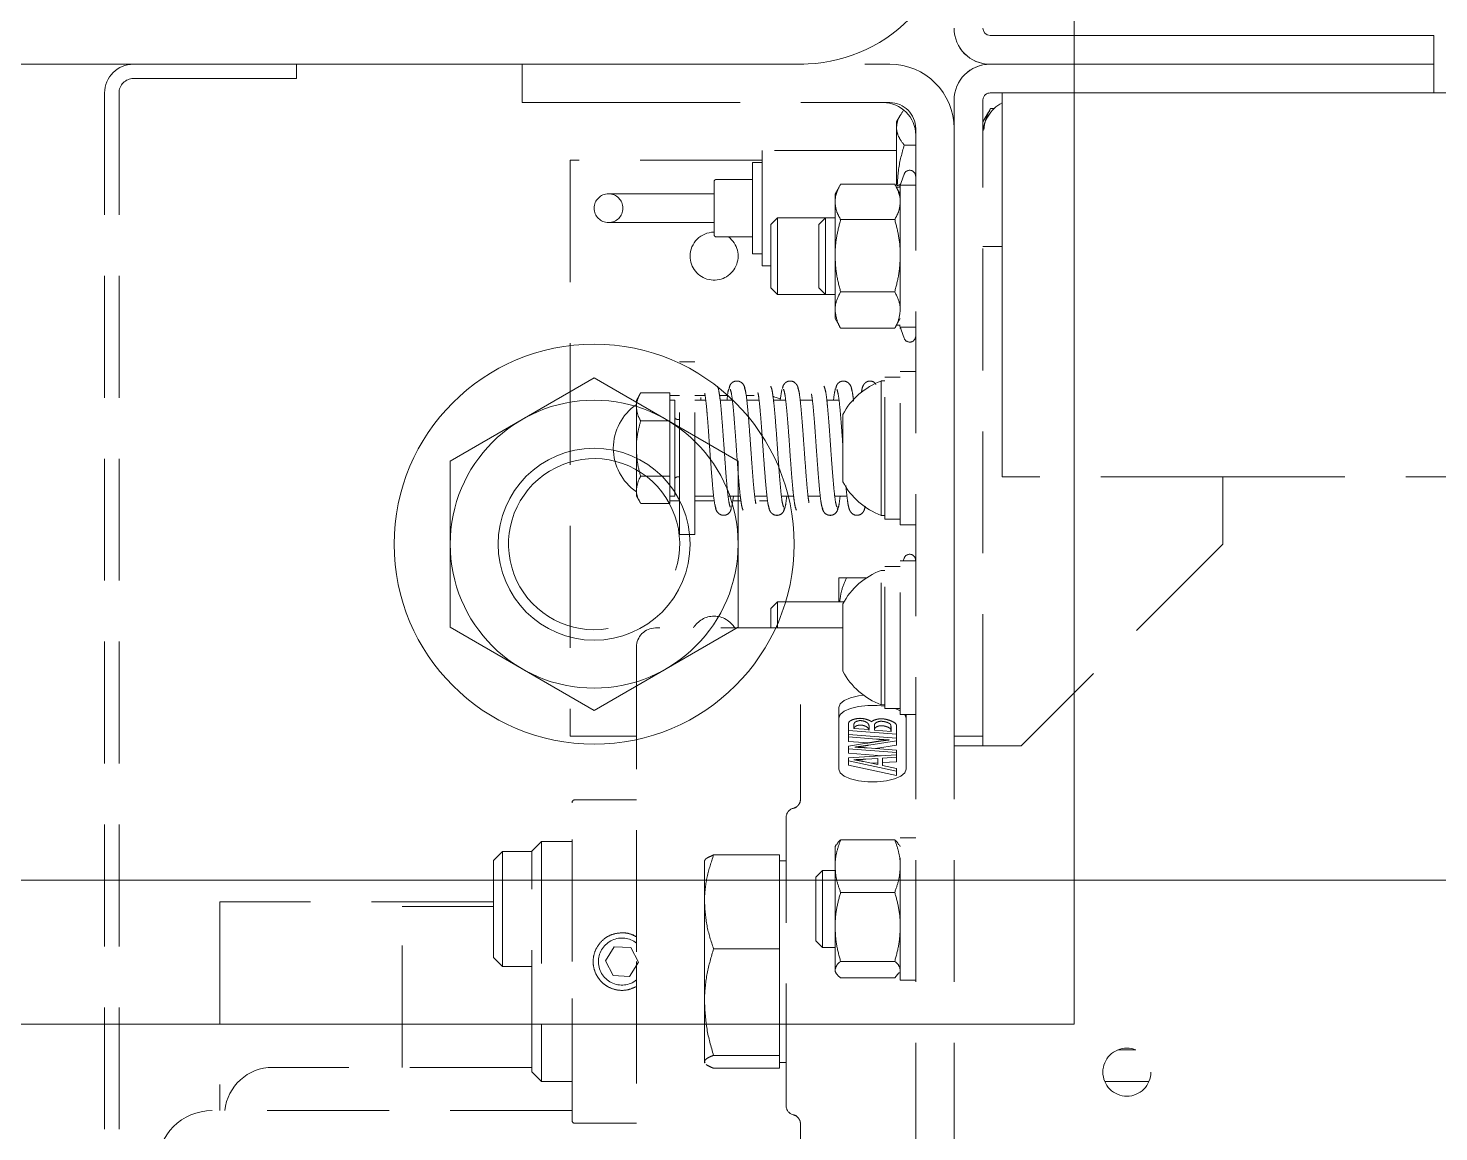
# Model space of a CAD drawing. Header units: millimetres. Extents: x 5227 to 261376, y 53707 to 123566.
# Drawn here: x 72748.8 to 72895.8, y 112147.3 to 112262.3 of the extents above; entities that cross this region are included whole.
import ezdxf

# ---------------------------------------------------------------- set-up
doc = ezdxf.new("R2010")
doc.units = ezdxf.units.MM
doc.linetypes.add('CENTERX2', pattern=[101.6, 63.5, -12.7, 12.7, -12.7])
doc.linetypes.add('HIDDEN', pattern=[9.525, 6.35, -3.175])
doc.layers.get('0').update_dxf_attribs({"lineweight": 0})
for name, color, linetype, lineweight in [('PV_DIMENTION_SECOND_ROMANS', 7, 'Continuous', 0), ('PV_EXTRA_LINE', 252, 'Continuous', 0), ('PV_STEEL_BOX&PIPE_SECTION', 6, 'Continuous', 0), ('PV_STEEL_PLATE', 4, 'Continuous', 0), ('PV_TEXT_ROMANS', 7, 'Continuous', 0)]:
    doc.layers.add(name, color=color, linetype=linetype, lineweight=lineweight)
doc.layers.add('PV_GRID_LINE', color=252, linetype='CENTERX2', lineweight=0, transparency=0.5)
doc.styles.add('PV_ROMANS', font='romans.shx')

# ---------------------------------------------------------------- blocks, each defined once
blk = doc.blocks.new('*U322')
at = {"layer": 'PV_EXTRA_LINE', "linetype": 'CENTERX2', "ltscale": 10}
blk.add_line((0, -299.91), (0, -47022.65), dxfattribs=at)
at = {"layer": 'PV_TEXT_ROMANS', "color": 7, "style": 'PV_ROMANS'}
blk.add_attdef('1', (-80, 132.36), '', height=200, dxfattribs=at)
blk = doc.blocks.new('SHS 200X8.0TK')
at = {"layer": 'PV_STEEL_BOX&PIPE_SECTION', "linetype": 'ByBlock'}
blk.add_lwpolyline([(-84, 100), (84, 100, -0.414214), (100, 84), (100, -84, -0.414214), (84, -100), (-84, -100, -0.414214), (-100, -84), (-100, 84, -0.414214)], format="xyb", close=True, dxfattribs=at)
blk = doc.blocks.new('G$C8B689587')
at = {"color": 0}
blk.add_lwpolyline([(-18, -10.39), (0, -20.78), (18, -10.39), (18, 10.39), (0, 20.78), (-18, 10.39)], close=True, dxfattribs=at)
for radius in [25, 12]:
    blk.add_circle((0, 0), radius, dxfattribs=at)
at = {"color": 8}
blk.add_circle((0, 0), 18, dxfattribs=at)
blk.add_arc((0, 0), 10.7, 260.6127, 197.7322, dxfattribs=at)
blk = doc.blocks.new('G$C42F62ED0')
at = {"layer": 'PV_STEEL_PLATE'}
blk.add_lwpolyline([(112.5, 200), (112.5, -200), (-112.5, -200), (-112.5, 200)], close=True, dxfattribs=at)
at = {"xscale": 0.8333333333333334, "yscale": 0.8333333333333334, "zscale": 0.8333333333333334}
blk.add_blockref('G$C8B689587', (-62.5, -150), dxfattribs=at)
at = {"layer": 'PV_STEEL_BOX&PIPE_SECTION', "linetype": 'ByBlock'}
blk.add_blockref('SHS 200X8.0TK', (0, 0), dxfattribs=at)
blk = doc.blocks.new('G$C513EE79C')
at = {"color": 7, "linetype": 'Continuous', "lineweight": 15}
for p, q in [((-4650, -97), (-4696.25, -97)), ((-4650, -100), (-4650, -97)), ((-4696.25, -100), (-4650, -100)), ((-4695, -103), (-4695, -137))]:
    blk.add_line(p, q, dxfattribs=at)
at = {"color": 252, "linetype": 'HIDDEN', "lineweight": 0, "ltscale": 2}
for p, q in [((-4785.5, -100), (-4706.7, -100)), ((-4768.5, -100), (-4768.5, -101.5)), ((-4745, -104), (-4745, -100)), ((-4650, -100), (-4650, -103)), ((-4778.5, -101.5), (-4785.5, -101.5)), ((-4768.5, -101.5), (-4778.5, -101.5)), ((-4788.5, -103), (-4788.5, -235.5)), ((-4787, -103), (-4787, -235.5)), ((-4735, -104), (-4745, -104)), ((-4735, -104), (-4706.7, -104)), ((-4700, -170), (-4700, -103.75)), ((-4697, -170), (-4697, -103.75)), ((-4650, -103), (-4696.25, -103)), ((-105, -103), (-4695, -103)), ((-4705.63, -105.36), (-4706, -106)), ((-4696.42, -105), (-4697, -106)), ((-4696.41, -105.01), (-4696.2, -104.63)), ((-4696.2, -104.63), (-4695.84, -104.63)), ((-4706, -106), (-4706, -106.59)), ((-4706, -106.59), (-4706, -112.64)), ((-4704, -106.7), (-4704, -530)), ((-4700, -106), (-4700.05, -105.92)), ((-4700, -106.7), (-4700, -530)), ((-4704, -108.43), (-4705.2, -108.43)), ((-4740, -110), (-4740, -170)), ((-4720, -110), (-4740, -110)), ((-4706, -109), (-4720, -109)), ((-4720, -115), (-4720, -109)), ((-4720, -110.25), (-4721, -110.25)), ((-4721, -115), (-4721, -110.25)), ((-4705.2, -111.46), (-4705.69, -112.81)), ((-4725, -115), (-4725, -112.25)), ((-4721, -112), (-4724.75, -112)), ((-4711.8, -112.46), (-4712.4, -113.5)), ((-4711.82, -112.49), (-4706.18, -112.49)), ((-4705.6, -113.5), (-4706.2, -112.46)), ((-4706, -112.81), (-4705.6, -112.81)), ((-4704, -112.6), (-4705.6, -112.6)), ((-4705.6, -112.6), (-4705.6, -127.4)), ((-4731, -113.5), (-4736, -113.5)), ((-4725, -113.5), (-4731, -113.5)), ((-4712.4, -113.5), (-4712.4, -114.34)), ((-4712.4, -114.34), (-4712.4, -119.95)), ((-4725, -117.75), (-4725, -115)), ((-4721, -119.75), (-4721, -115)), ((-4720, -121), (-4720, -115)), ((-4718.41, -116), (-4719.1, -116.69)), ((-4713.41, -116), (-4718.41, -116)), ((-4718.41, -116), (-4718.41, -122.34)), ((-4713.41, -116), (-4714.1, -116.69)), ((-4712.4, -116), (-4713.41, -116)), ((-4713.41, -116), (-4713.41, -124)), ((-4736, -116.5), (-4731, -116.5)), ((-4731, -116.5), (-4725, -116.5)), ((-4719.1, -116.69), (-4719.1, -121.94)), ((-4714.1, -116.69), (-4714.1, -123.31)), ((-4711.82, -116.19), (-4706.18, -116.19)), ((-4724.75, -118), (-4721, -118)), ((-4695, -119), (-4697, -119)), ((-4721, -119.75), (-4720, -119.75)), ((-4712.4, -119.95), (-4712.4, -125.6)), ((-4720, -121), (-4719.1, -121)), ((-4719.1, -121.94), (-4719.1, -123.31)), ((-4719.1, -123.31), (-4718.41, -124)), ((-4718.41, -122.34), (-4718.41, -124)), ((-4714.1, -123.31), (-4713.41, -124)), ((-4718.41, -124), (-4713.41, -124)), ((-4713.41, -124), (-4712.4, -124)), ((-4711.82, -123.7), (-4706.18, -123.7)), ((-4712.4, -125.6), (-4712.4, -126.5)), ((-4712.4, -126.5), (-4711.8, -127.54)), ((-4711.82, -127.51), (-4706.18, -127.51)), ((-4706.2, -127.54), (-4705.6, -126.5)), ((-4706, -127.19), (-4705.6, -127.19)), ((-4705.69, -127.19), (-4705.2, -128.54)), ((-4705.56, -127.54), (-4705.64, -127.47)), ((-4705.6, -127.4), (-4704, -127.4)), ((-4727, -131), (-4728.6, -131)), ((-4728.6, -149), (-4728.6, -131)), ((-4727, -149), (-4727, -131)), ((-4704, -132), (-4705.6, -132)), ((-4705.6, -148), (-4705.6, -132)), ((-4707.2, -133), (-4707.58, -133)), ((-4707.58, -141.7), (-4707.58, -133)), ((-4705.6, -132.6), (-4707.2, -132.6)), ((-4707.2, -147.4), (-4707.2, -132.6)), ((-4732.67, -134.26), (-4733.1, -135)), ((-4733.1, -135), (-4733.1, -135.69)), ((-4729.6, -134.23), (-4732.65, -134.23)), ((-4729.6, -134.23), (-4729.6, -135.69)), ((-4729.6, -134.5), (-4728.6, -134.5)), ((-4729.1, -135), (-4729.6, -135)), ((-4729.1, -135), (-4729.1, -144.35)), ((-4727, -134.5), (-4725.94, -134.5)), ((-4725.87, -135), (-4727, -135)), ((-4724.44, -134.5), (-4723.59, -134.5)), ((-4723.1, -135), (-4724.37, -135)), ((-4721.66, -134.5), (-4720.81, -134.5)), ((-4720.32, -135), (-4721.59, -135)), ((-4717.54, -135), (-4718.81, -135)), ((-4717.93, -133.88), (-4718.11, -135)), ((-4714.76, -135), (-4716.04, -135)), ((-4711.99, -135), (-4713.26, -135)), ((-4733.1, -135.69), (-4733.1, -140.04)), ((-4729.6, -135.69), (-4729.6, -137.16)), ((-4711.6, -140.85), (-4711.6, -136.5)), ((-4729.6, -137.16), (-4732.65, -137.16)), ((-4729.6, -137.16), (-4729.6, -140.04)), ((-4728.6, -137), (-4728.85, -137)), ((-4695, -137), (-4695, -143)), ((-4733.1, -140.04), (-4733.1, -144.35)), ((-4729.6, -140.04), (-4729.6, -142.93)), ((-4711.6, -143.5), (-4711.6, -140.85)), ((-4707.58, -147), (-4707.58, -141.7)), ((-4729.6, -142.93), (-4732.65, -142.93)), ((-4729.6, -142.93), (-4729.6, -144.35)), ((-4728.85, -143), (-4728.6, -143)), ((-4672, -143), (-4695, -143)), ((-4672, -147.74), (-4672, -143)), ((-4672, -143), (-4570, -143)), ((-4733.1, -144.35), (-4733.1, -145)), ((-4733.1, -145), (-4732.67, -145.74)), ((-4729.6, -144.35), (-4729.6, -145.77)), ((-4729.6, -145), (-4729.1, -145)), ((-4729.1, -144.35), (-4729.1, -145)), ((-4727, -145), (-4725.04, -145)), ((-4723.54, -145), (-4722.27, -145)), ((-4723.15, -146.11), (-4722.98, -145)), ((-4720.77, -145), (-4719.49, -145)), ((-4719.43, -145.47), (-4720, -145.5)), ((-4717.99, -145), (-4716.72, -145)), ((-4715.21, -145), (-4713.94, -145)), ((-4712.43, -145), (-4711.16, -145)), ((-4729.6, -145.77), (-4732.65, -145.77)), ((-4728.6, -145.5), (-4729.6, -145.5)), ((-4724.98, -145.5), (-4727, -145.5)), ((-4722.21, -145.5), (-4723.05, -145.5)), ((-4720, -145.5), (-4720.27, -145.5)), ((-4707.58, -147), (-4707.2, -147)), ((-4707.2, -147.4), (-4705.6, -147.4)), ((-4705.6, -148), (-4704, -148)), ((-4672, -147.74), (-4672, -150)), ((-4728.6, -149), (-4727, -149)), ((-4672, -150), (-4693, -171)), ((-4707.82, -152.81), (-4707.79, -152.81)), ((-4707.2, -152.73), (-4707.58, -152.73)), ((-4707.58, -166.73), (-4707.58, -152.73)), ((-4705.6, -152.33), (-4707.2, -152.33)), ((-4707.2, -167.13), (-4707.2, -152.33)), ((-4704, -151.73), (-4705.6, -151.73)), ((-4705.6, -167.73), (-4705.6, -151.73)), ((-4705.2, -151.46), (-4705.3, -151.73)), ((-4712, -156), (-4712, -153.5)), ((-4709.11, -153.5), (-4711.2, -153.5)), ((-4718.41, -156), (-4719.1, -156.69)), ((-4719.1, -156.69), (-4719.1, -158.73)), ((-4711.47, -156), (-4718.41, -156)), ((-4718.41, -156), (-4718.41, -158.73)), ((-4711.6, -163.23), (-4711.6, -156.23)), ((-4711.6, -158.73), (-4731.1, -158.73)), ((-4716, -166.71), (-4716, -176.54)), ((-4712, -173.44), (-4712, -167)), ((-4707.58, -166.73), (-4707.2, -166.73)), ((-4707.2, -167.13), (-4705.6, -167.13)), ((-4705.6, -167.37), (-4706.15, -167.13)), ((-4711, -169.4), (-4711, -168.8)), ((-4710.43, -168.77), (-4710.43, -169.2)), ((-4708.86, -169.32), (-4708.86, -168.92)), ((-4708.29, -168.86), (-4708.29, -169.37)), ((-4706.6, -168.81), (-4706.6, -169.28)), ((-4706, -168.86), (-4706, -169.8)), ((-4705.6, -167.73), (-4704, -167.73)), ((-4705, -167.73), (-4705, -173.44)), ((-4740, -170), (-4733.1, -170)), ((-4711, -169.83), (-4711, -169.4)), ((-4706, -169.8), (-4711, -169.4)), ((-4711, -170.08), (-4711, -169.83)), ((-4711, -169.83), (-4706, -170.22)), ((-4708.07, -170.31), (-4711, -170.08)), ((-4711, -170.08), (-4711, -170.54)), ((-4710.43, -169.2), (-4708.86, -169.32)), ((-4708.29, -169.37), (-4706.57, -169.5)), ((-4706.57, -169.5), (-4706.57, -169.05)), ((-4706, -169.8), (-4706, -170.22)), ((-4706, -170.22), (-4706, -170.48)), ((-4697, -170), (-4700, -170)), ((-4697, -169.89), (-4697, -170.21)), ((-4697, -170.21), (-4697, -171)), ((-4711, -170.54), (-4708.93, -170.7)), ((-4711, -171.05), (-4709.13, -170.73)), ((-4711, -171.31), (-4711, -171.05)), ((-4706, -171.71), (-4711, -171.31)), ((-4711, -171.78), (-4711, -171.31)), ((-4711, -171.78), (-4707.52, -172.05)), ((-4709.05, -171.22), (-4706, -171.46)), ((-4706, -170.48), (-4708.89, -170.94)), ((-4708.2, -171.29), (-4706, -170.94)), ((-4706, -170.48), (-4706, -170.94)), ((-4706, -171.46), (-4706, -171.71)), ((-4706, -171.71), (-4706, -171.96)), ((-4700, -171), (-4695.26, -171)), ((-4693, -171), (-4695.26, -171)), ((-4711, -172.27), (-4706, -171.96)), ((-4711, -172.57), (-4711, -172.27)), ((-4711, -173.03), (-4711, -172.57)), ((-4706, -173.64), (-4711, -172.57)), ((-4711, -173.03), (-4706, -174.11)), ((-4709.43, -172.64), (-4707.96, -172.95)), ((-4707.96, -172.32), (-4709.21, -172.4)), ((-4707.96, -172.79), (-4708.57, -172.82)), ((-4707.96, -172.95), (-4707.96, -172.32)), ((-4706, -172.2), (-4707.44, -172.29)), ((-4707.44, -172.29), (-4707.44, -173.06)), ((-4707.44, -172.76), (-4706, -172.67)), ((-4707.44, -173.06), (-4706, -173.36)), ((-4706, -171.96), (-4706, -172.2)), ((-4706, -172.2), (-4706, -172.67)), ((-4706, -173.36), (-4706, -173.64)), ((-4706, -173.64), (-4706, -174.11)), ((-4733.1, -176.63), (-4739.5, -176.63)), ((-4716.66, -177.51), (-4716.69, -177.5)), ((-4716, -176.54), (-4715.99, -176.59)), ((-4704, -180.6), (-4705.6, -180.6)), ((-4705.6, -195.4), (-4705.6, -180.6)), ((-4747.04, -182), (-4748, -182.96)), ((-4744, -182), (-4747.04, -182)), ((-4747.04, -182), (-4747.04, -194)), ((-4743, -180.98), (-4744, -181.98)), ((-4744, -204.98), (-4744, -181.98)), ((-4739.8, -180.98), (-4743, -180.98)), ((-4743, -180.98), (-4743, -205.98)), ((-4712.3, -181.32), (-4712.4, -181.5)), ((-4712.4, -181.5), (-4712.4, -183.54)), ((-4711.82, -180.81), (-4706.18, -180.81)), ((-4705.6, -181.5), (-4705.7, -181.32)), ((-4748, -182.96), (-4748, -193.04)), ((-4725.96, -182.92), (-4726, -182.98)), ((-4726, -187.26), (-4726, -182.98)), ((-4718.2, -182.37), (-4725.06, -182.37)), ((-4718.2, -182.37), (-4718.2, -187.26)), ((-4717.5, -182.98), (-4718.2, -182.98)), ((-4712.4, -183.54), (-4712.4, -189.86)), ((-4713.71, -184), (-4714.4, -184.69)), ((-4714.4, -184.69), (-4714.4, -191.31)), ((-4712.4, -184), (-4713.71, -184)), ((-4713.71, -184), (-4713.71, -192)), ((-4711.82, -186.27), (-4706.18, -186.27)), ((-4776.5, -187.25), (-4776.5, -209)), ((-4748, -187.25), (-4776.5, -187.25)), ((-4757.5, -187.75), (-4748, -187.75)), ((-4757.5, -204.5), (-4757.5, -187.75)), ((-4726, -187.26), (-4726, -197.69)), ((-4718.2, -187.26), (-4718.2, -192.14)), ((-4712.4, -189.86), (-4712.4, -194.32)), ((-4735.4, -191.94), (-4736.33, -193.41)), ((-4735.4, -191.94), (-4733.67, -192.02)), ((-4733.67, -192.02), (-4732.87, -193.55)), ((-4718.2, -192.14), (-4725.06, -192.14)), ((-4718.2, -192.14), (-4718.2, -197.69)), ((-4714.4, -191.31), (-4713.71, -192)), ((-4713.71, -192), (-4712.4, -192)), ((-4748, -193.04), (-4747.04, -194)), ((-4737.56, -193), (-4737.6, -193.35)), ((-4735.53, -194.94), (-4736.33, -193.41)), ((-4733.8, -195.02), (-4732.87, -193.55)), ((-4733.1, -193.48), (-4733.1, -193.48)), ((-4711.82, -193.46), (-4706.18, -193.46)), ((-4747.04, -194), (-4744, -194)), ((-4735.53, -194.94), (-4733.8, -195.02)), ((-4712.4, -194.32), (-4712.4, -194.5)), ((-4712.4, -194.5), (-4712.3, -194.68)), ((-4711.82, -195.19), (-4706.18, -195.19)), ((-4705.74, -194.67), (-4706.18, -195.19)), ((-4705.7, -194.68), (-4705.6, -194.5)), ((-4705.6, -195.4), (-4704, -195.4)), ((-4726, -203.92), (-4726, -197.69)), ((-4718.2, -197.69), (-4718.2, -203.25)), ((-4682.94, -202.68), (-4681.06, -202.68)), ((-4725.92, -204.04), (-4726, -203.92)), ((-4726, -203.92), (-4726, -203.98)), ((-4726, -203.98), (-4725.96, -204.04)), ((-4718.2, -203.25), (-4725.06, -203.25)), ((-4718.2, -203.25), (-4718.2, -203.92)), ((-4718.2, -203.92), (-4718.2, -204.59)), ((-4718.2, -203.98), (-4717.5, -203.98)), ((-4744, -204.5), (-4771, -204.5)), ((-4744, -204.98), (-4743, -205.98)), ((-4718.2, -204.59), (-4725.06, -204.59)), ((-4743, -205.98), (-4739.8, -205.98)), ((-4684.3, -205.98), (-4679.7, -205.98)), ((-4739.8, -209), (-4777.3, -209)), ((-4716.69, -209.46), (-4716.66, -209.45)), ((-4739.5, -210.33), (-4733.1, -210.33)), ((-4715.99, -210.37), (-4716, -210.42)), ((-4716, -210.42), (-4716, -220.25))]:
    blk.add_line(p, q, dxfattribs=at)
at = {"color": 252, "linetype": 'HIDDEN', "lineweight": 0, "ltscale": 2, "flags": 128}
for points in [[(-4718.82, -134.63), (-4718.78, -134.64), (-4718.08, -134.85)], [(-4712, -167), (-4711.86, -166.63), (-4711.44, -166.28), (-4710.79, -166), (-4709.95, -165.8), (-4709.45, -165.73)], [(-4707.2, -166.88), (-4708, -166.8), (-4709, -166.8), (-4709.95, -166.91), (-4710.79, -167.11), (-4711.44, -167.4), (-4711.86, -167.74), (-4712, -168.11)], [(-4705, -168.11), (-4705.14, -167.74), (-4705.15, -167.73)], [(-4705, -173.44), (-4705.14, -173.81), (-4705.56, -174.16), (-4706.21, -174.44), (-4707.05, -174.65), (-4708, -174.75), (-4709, -174.75), (-4709.95, -174.65), (-4710.79, -174.44), (-4711.44, -174.16), (-4711.86, -173.81), (-4712, -173.44)]]:
    blk.add_lwpolyline(points, dxfattribs=at)
at = {"color": 252, "linetype": 'HIDDEN', "lineweight": 0, "ltscale": 2}
for centre, radius in [((-4736, -115), 1.5), ((-4682, -205), 2.5)]:
    blk.add_circle(centre, radius, dxfattribs=at)
at = {"color": 7, "linetype": 'Continuous', "lineweight": 15}
for centre, radius in [((-4696.25, -96.25), 3.75), ((-4696.26, -96.26), 3.74), ((-4696.25, -96.25), 0.75)]:
    blk.add_arc(centre, radius, 180, 270, dxfattribs=at)
at = {"color": 252, "linetype": 'HIDDEN', "lineweight": 0, "ltscale": 2}
for centre, radius, start, end in [((-4785.5, -103), 3, 90, 180), ((-4706.7, -106.7), 6.7, 0, 90), ((-4696.26, -103.74), 3.74, 90, 180), ((-4696.25, -103.75), 3.75, 90, 180), ((-4785.5, -103), 1.5, 90, 180), ((-4707.4, -107.4), 3.4, 0, 90), ((-4706.7, -106.7), 2.7, 0, 90), ((-4696.25, -103.75), 0.75, 90, 180), ((-4693.26, -107.34), 3.74, 117.6943, 180), ((-4704.62, -111.67), 0.619, 0, 160), ((-4724.75, -112.25), 0.25, 90, 180), ((-4725, -120), 2.5, 90, 180), ((-4725, -120), 2.5, 180, 53.1301), ((-4724.75, -117.75), 0.25, 180, 270), ((-4704.62, -128.33), 0.619, 200, 0), ((-4705.02, -140), 7.45, 110.0947, 151.9941), ((-4730, -140), 5.5, 124.3077, 235.6923), ((-4728.85, -136.75), 0.25, 180, 270), ((-4728.85, -143.25), 0.25, 90, 180), ((-4705.02, -140), 7.45, 208.0059, 249.9053), ((-4704.62, -151.67), 0.619, 0, 160), ((-4705.02, -159.73), 7.45, 110.0947, 151.9941), ((-4725, -160), 2.5, 30.5307, 149.4693), ((-4731.1, -160.73), 2, 90, 180), ((-4705.02, -159.73), 7.45, 208.0059, 249.9053), ((-4739.5, -176.93), 0.3, 90, 180), ((-4716.5, -178.48), 1, 100.7555, 180), ((-4734.6, -193.48), 2.45, 51.6561, 177.5764), ((-4734.6, -193.48), 3, 59.3157, 91.6627), ((-4734.6, -193.48), 2.45, 177.5764, 308.5367), ((-4734.6, -193.48), 3, 195.4501, 300.6638), ((-4771, -209.5), 5, 90, 174.2608), ((-4716.5, -208.48), 1, 180, 259.2445), ((-4777.3, -214.7), 5.7, 90, 180), ((-4739.5, -210.03), 0.3, 180, 270)]:
    blk.add_arc(centre, radius, start, end, dxfattribs=at)
for points, knots in [([(-4705.2, -104.74), (-4705.42, -105.04), (-4705.87, -105.65), (-4705.96, -106.27), (-4706, -106.59)], [0, 0, 0, 0, 0.495458, 1, 1, 1, 1]), ([(-4696.9, -106.8), (-4696.86, -106.53), (-4696.77, -105.79), (-4696.42, -105.08), (-4696.2, -104.63)], [0, 0, 0, 0, 0.370955, 1, 1, 1, 1]), ([(-4706, -106.59), (-4706, -106.63), (-4705.99, -106.96), (-4705.82, -107.58), (-4705.4, -108.14), (-4705.2, -108.43)], [0, 0, 0, 0, 0.07009, 0.530784, 1, 1, 1, 1]), ([(-4705.2, -108.43), (-4705.43, -109.26), (-4705.81, -110.64), (-4705.89, -112.07), (-4705.92, -112.63)], [0, 0, 0, 0, 0.602622, 1, 1, 1, 1]), ([(-4712.4, -114.34), (-4712.4, -114.3), (-4712.39, -113.97), (-4712.27, -113.34), (-4711.97, -112.78), (-4711.82, -112.49)], [0, 0, 0, 0, 0.070077, 0.530778, 1, 1, 1, 1]), ([(-4705.6, -114.34), (-4705.6, -114.3), (-4705.61, -113.97), (-4705.73, -113.34), (-4706.03, -112.78), (-4706.18, -112.49)], [0, 0, 0, 0, 0.070077, 0.530778, 1, 1, 1, 1]), ([(-4705.94, -112.64), (-4705.88, -112.63), (-4705.78, -112.62), (-4705.65, -112.55), (-4705.59, -112.48), (-4705.56, -112.46)], [0, 0, 0, 0, 0.369759, 0.738, 1, 1, 1, 1]), ([(-4711.82, -116.19), (-4711.98, -115.89), (-4712.31, -115.29), (-4712.37, -114.66), (-4712.4, -114.34)], [0, 0, 0, 0, 0.495458, 1, 1, 1, 1]), ([(-4706.18, -116.19), (-4706.02, -115.89), (-4705.69, -115.29), (-4705.63, -114.66), (-4705.6, -114.34)], [0, 0, 0, 0, 0.495458, 1, 1, 1, 1]), ([(-4712.4, -119.95), (-4712.4, -119.86), (-4712.39, -119.19), (-4712.27, -117.91), (-4711.97, -116.77), (-4711.82, -116.19)], [0, 0, 0, 0, 0.070077, 0.530778, 1, 1, 1, 1]), ([(-4705.6, -119.95), (-4705.6, -119.86), (-4705.61, -119.19), (-4705.73, -117.91), (-4706.03, -116.77), (-4706.18, -116.19)], [0, 0, 0, 0, 0.070077, 0.530778, 1, 1, 1, 1]), ([(-4711.82, -123.7), (-4711.98, -123.09), (-4712.31, -121.86), (-4712.37, -120.59), (-4712.4, -119.95)], [0, 0, 0, 0, 0.495458, 1, 1, 1, 1]), ([(-4706.18, -123.7), (-4706.02, -123.09), (-4705.69, -121.86), (-4705.63, -120.59), (-4705.6, -119.95)], [0, 0, 0, 0, 0.495458, 1, 1, 1, 1]), ([(-4712.4, -125.6), (-4712.39, -125.43), (-4712.36, -124.79), (-4712.05, -124.16), (-4711.82, -123.7)], [0, 0, 0, 0, 0.268634, 1, 1, 1, 1]), ([(-4705.6, -125.6), (-4705.61, -125.43), (-4705.64, -124.79), (-4705.95, -124.16), (-4706.18, -123.7)], [0, 0, 0, 0, 0.268634, 1, 1, 1, 1]), ([(-4711.82, -127.51), (-4711.91, -127.35), (-4712.25, -126.73), (-4712.33, -126.08), (-4712.4, -125.6)], [0, 0, 0, 0, 0.257551, 1, 1, 1, 1]), ([(-4706.18, -127.51), (-4706.09, -127.35), (-4705.75, -126.73), (-4705.67, -126.08), (-4705.6, -125.6)], [0, 0, 0, 0, 0.257551, 1, 1, 1, 1]), ([(-4723.31, -146.13), (-4723.36, -146.01), (-4723.45, -145.77), (-4723.59, -144.71), (-4723.71, -143.4), (-4723.82, -141.96), (-4723.92, -140.57), (-4724.03, -138.99), (-4724.15, -137.42), (-4724.26, -135.98), (-4724.37, -134.87), (-4724.5, -134.07), (-4724.61, -133.46), (-4725.11, -133.01), (-4725.59, -132.98), (-4725.9, -133.16), (-4726.14, -133.44), (-4726.25, -133.8), (-4726.34, -134.19), (-4726.39, -134.62), (-4726.4, -134.72)], [0, 0, 0, 0, 0.086061, 0.166219, 0.239418, 0.306101, 0.366545, 0.419423, 0.505832, 0.570644, 0.634572, 0.700138, 0.764235, 0.798734, 0.830975, 0.85466, 0.871917, 0.917157, 0.980864, 1, 1, 1, 1]), ([(-4721.77, -133.94), (-4721.78, -133.82), (-4721.82, -133.58), (-4722.03, -133.23), (-4722.39, -133), (-4722.8, -132.99), (-4723.12, -133.15), (-4723.37, -133.43), (-4723.41, -133.67), (-4723.44, -133.81)], [0, 0, 0, 0, 0.141327, 0.2916, 0.447799, 0.598936, 0.73263, 0.843112, 1, 1, 1, 1]), ([(-4720.66, -145.78), (-4720.66, -145.78), (-4720.65, -145.79), (-4720.68, -145.65), (-4720.76, -145.12), (-4720.88, -144.06), (-4720.98, -142.79), (-4721.07, -141.54), (-4721.18, -140.06), (-4721.29, -138.43), (-4721.42, -136.78), (-4721.55, -135.27), (-4721.7, -134.08), (-4721.8, -133.81), (-4721.85, -133.68)], [0, 0, 0, 0, 0.007534, 0.040097, 0.124237, 0.237987, 0.305545, 0.381787, 0.465664, 0.556419, 0.656202, 0.762451, 0.877955, 1, 1, 1, 1]), ([(-4717.75, -146.14), (-4717.79, -146.04), (-4717.88, -145.86), (-4718, -144.95), (-4718.12, -143.78), (-4718.22, -142.46), (-4718.32, -141.15), (-4718.43, -139.6), (-4718.54, -138.01), (-4718.66, -136.52), (-4718.76, -135.39), (-4718.88, -134.47), (-4718.96, -133.91), (-4719.14, -133.42), (-4719.46, -133.06), (-4719.93, -132.97), (-4720.26, -133.1), (-4720.47, -133.29), (-4720.63, -133.55), (-4720.74, -133.96), (-4720.82, -134.44), (-4720.87, -134.92), (-4720.88, -135)], [0, 0, 0, 0, 0.078746, 0.152092, 0.220102, 0.281837, 0.338737, 0.389475, 0.473277, 0.536003, 0.593597, 0.652763, 0.712482, 0.742564, 0.775287, 0.807795, 0.832503, 0.849313, 0.867031, 0.91662, 0.986146, 1, 1, 1, 1]), ([(-4716.2, -133.97), (-4716.22, -133.85), (-4716.26, -133.6), (-4716.47, -133.24), (-4716.82, -133.01), (-4717.24, -132.99), (-4717.56, -133.15), (-4717.8, -133.43), (-4717.85, -133.66), (-4717.88, -133.8)], [0, 0, 0, 0, 0.14565, 0.298757, 0.456361, 0.607677, 0.740537, 0.849285, 1, 1, 1, 1]), ([(-4715.14, -145.69), (-4715.13, -145.69), (-4715.1, -145.7), (-4715.17, -145.43), (-4715.23, -144.86), (-4715.34, -143.81), (-4715.45, -142.35), (-4715.57, -140.77), (-4715.68, -139.2), (-4715.78, -137.83), (-4715.89, -136.43), (-4716.01, -135.14), (-4716.14, -134.09), (-4716.23, -133.83), (-4716.28, -133.7)], [0, 0, 0, 0, 0.015952, 0.058195, 0.144454, 0.229638, 0.317332, 0.43648, 0.50814, 0.589264, 0.679292, 0.776946, 0.884753, 1, 1, 1, 1]), ([(-4712.18, -146.14), (-4712.23, -146.06), (-4712.31, -145.9), (-4712.44, -145), (-4712.56, -143.82), (-4712.67, -142.49), (-4712.77, -141.16), (-4712.88, -139.61), (-4712.99, -138.01), (-4713.11, -136.52), (-4713.21, -135.36), (-4713.32, -134.43), (-4713.42, -133.84), (-4713.66, -133.3), (-4714.08, -132.99), (-4714.52, -133), (-4714.88, -133.22), (-4715.08, -133.56), (-4715.2, -134.04), (-4715.28, -134.52), (-4715.32, -134.98), (-4715.33, -135)], [0, 0, 0, 0, 0.07983, 0.153861, 0.222508, 0.284632, 0.341737, 0.392484, 0.475668, 0.537987, 0.596436, 0.656505, 0.717664, 0.75007, 0.786212, 0.817496, 0.838934, 0.872745, 0.924452, 0.996096, 1, 1, 1, 1]), ([(-4710.64, -134), (-4710.66, -133.87), (-4710.7, -133.62), (-4710.91, -133.26), (-4711.26, -133.01), (-4711.68, -132.99), (-4712.01, -133.15), (-4712.25, -133.42), (-4712.29, -133.66), (-4712.32, -133.8)], [0, 0, 0, 0, 0.149002, 0.304097, 0.462497, 0.613671, 0.745749, 0.853236, 1, 1, 1, 1]), ([(-4710.47, -135.11), (-4710.5, -134.81), (-4710.59, -134.1), (-4710.67, -133.86), (-4710.71, -133.72)], [0, 0, 0, 0, 0.421619, 1, 1, 1, 1]), ([(-4708.14, -133.37), (-4708.18, -133.3), (-4708.32, -133.1), (-4708.71, -132.97), (-4709.06, -133.04), (-4709.31, -133.24), (-4709.51, -133.52), (-4709.58, -133.75), (-4709.63, -134.07), (-4709.65, -134.16)], [0, 0, 0, 0, 0.098274, 0.27668, 0.418975, 0.517794, 0.613099, 0.883084, 1, 1, 1, 1]), ([(-4733.1, -135.69), (-4733.1, -135.66), (-4733.1, -135.39), (-4733, -134.9), (-4732.77, -134.45), (-4732.65, -134.23)], [0, 0, 0, 0, 0.070063, 0.53077, 1, 1, 1, 1]), ([(-4726.4, -135), (-4726.4, -134.95), (-4726.4, -134.89), (-4726.4, -134.79), (-4726.4, -134.75), (-4726.4, -134.73), (-4726.4, -134.73)], [0, 0, 0, 0, 0.624321, 0.802083, 0.946996, 1, 1, 1, 1]), ([(-4725.96, -134.26), (-4725.97, -134.26), (-4725.99, -134.26), (-4725.87, -134.85), (-4725.78, -135.83), (-4725.67, -137.06), (-4725.58, -138.29), (-4725.48, -139.76), (-4725.36, -141.4), (-4725.23, -143.08), (-4725.1, -144.62), (-4724.95, -145.87), (-4724.85, -146.16), (-4724.8, -146.31)], [0, 0, 0, 0, 0.03221, 0.115461, 0.227455, 0.295224, 0.371969, 0.455969, 0.548308, 0.649311, 0.757551, 0.875103, 1, 1, 1, 1]), ([(-4723.48, -133.89), (-4723.49, -133.9), (-4723.55, -133.99), (-4723.61, -134.53), (-4723.66, -135)], [0, 0, 0, 0, 0.125965, 1, 1, 1, 1]), ([(-4723.33, -133.86), (-4723.29, -133.96), (-4723.21, -134.16), (-4723.08, -135.08), (-4722.96, -136.26), (-4722.86, -137.58), (-4722.76, -138.9), (-4722.65, -140.45), (-4722.54, -142.04), (-4722.42, -143.52), (-4722.32, -144.65), (-4722.2, -145.56), (-4722.12, -146.11), (-4721.94, -146.59), (-4721.62, -146.94), (-4721.15, -147.03), (-4720.82, -146.9), (-4720.61, -146.7), (-4720.46, -146.45), (-4720.35, -146.04), (-4720.26, -145.56), (-4720.21, -145.08), (-4720.2, -145)], [0, 0, 0, 0, 0.078542, 0.152513, 0.220094, 0.282538, 0.339457, 0.389864, 0.474419, 0.5367, 0.594858, 0.654194, 0.713336, 0.743425, 0.775879, 0.8079, 0.832177, 0.848691, 0.866228, 0.915803, 0.986909, 1, 1, 1, 1]), ([(-4720.42, -134.22), (-4720.43, -134.22), (-4720.44, -134.21), (-4720.4, -134.35), (-4720.32, -134.9), (-4720.21, -135.97), (-4720.1, -137.25), (-4720.01, -138.51), (-4719.91, -139.99), (-4719.79, -141.62), (-4719.66, -143.27), (-4719.53, -144.77), (-4719.38, -145.95), (-4719.29, -146.2), (-4719.23, -146.33)], [0, 0, 0, 0, 0.007879, 0.040471, 0.125653, 0.238728, 0.306775, 0.383142, 0.466111, 0.557484, 0.656626, 0.762977, 0.877863, 1, 1, 1, 1]), ([(-4717.77, -133.87), (-4717.72, -133.99), (-4717.64, -134.22), (-4717.51, -135.22), (-4717.39, -136.46), (-4717.28, -137.83), (-4717.18, -139.19), (-4717.08, -140.75), (-4716.96, -142.32), (-4716.84, -143.78), (-4716.74, -144.88), (-4716.62, -145.75), (-4716.53, -146.27), (-4716.28, -146.75), (-4715.87, -147.02), (-4715.44, -146.99), (-4715.07, -146.76), (-4714.88, -146.4), (-4714.77, -145.94), (-4714.69, -145.34), (-4714.65, -145)], [0, 0, 0, 0, 0.080571, 0.156348, 0.225308, 0.289126, 0.346834, 0.397913, 0.483022, 0.545513, 0.605498, 0.666448, 0.726491, 0.756746, 0.788991, 0.81743, 0.838232, 0.874173, 0.929154, 1, 1, 1, 1]), ([(-4714.82, -134.36), (-4714.83, -134.36), (-4714.86, -134.37), (-4714.79, -134.72), (-4714.71, -135.38), (-4714.61, -136.49), (-4714.49, -137.99), (-4714.38, -139.59), (-4714.27, -141.16), (-4714.17, -142.51), (-4714.06, -143.87), (-4713.94, -145.09), (-4713.81, -146.06), (-4713.71, -146.24), (-4713.67, -146.34)], [0, 0, 0, 0, 0.027192, 0.070216, 0.155729, 0.238759, 0.326337, 0.443037, 0.514314, 0.594726, 0.682501, 0.7799, 0.885473, 1, 1, 1, 1]), ([(-4712.37, -133.82), (-4712.42, -134.07), (-4712.49, -134.32), (-4712.55, -134.97), (-4712.55, -135)], [0, 0, 0, 0, 0.954751, 1, 1, 1, 1]), ([(-4712.2, -133.88), (-4712.16, -134.02), (-4712.07, -134.28), (-4711.94, -135.31), (-4711.82, -136.59), (-4711.71, -137.98), (-4711.64, -138.99), (-4711.6, -139.51), (-4711.6, -139.58)], [0, 0, 0, 0, 0.227346, 0.441104, 0.63554, 0.815752, 0.978256, 1, 1, 1, 1]), ([(-4732.65, -137.16), (-4732.78, -136.92), (-4733.03, -136.44), (-4733.08, -135.94), (-4733.1, -135.69)], [0, 0, 0, 0, 0.495458, 1, 1, 1, 1]), ([(-4733.1, -140.04), (-4733.1, -139.98), (-4733.1, -139.46), (-4733, -138.48), (-4732.77, -137.6), (-4732.65, -137.16)], [0, 0, 0, 0, 0.070063, 0.53077, 1, 1, 1, 1]), ([(-4732.65, -142.93), (-4732.78, -142.46), (-4733.03, -141.52), (-4733.08, -140.54), (-4733.1, -140.04)], [0, 0, 0, 0, 0.495458, 1, 1, 1, 1]), ([(-4733.1, -144.35), (-4733.04, -143.97), (-4732.97, -143.49), (-4732.71, -143.03), (-4732.65, -142.93)], [0, 0, 0, 0, 0.788999, 1, 1, 1, 1]), ([(-4711.27, -143.9), (-4711.24, -144.26), (-4711.17, -144.99), (-4711.05, -145.82), (-4710.96, -146.32), (-4710.71, -146.77), (-4710.3, -147.02), (-4709.88, -146.99), (-4709.52, -146.76), (-4709.34, -146.45), (-4709.29, -146.19), (-4709.26, -146.05)], [0, 0, 0, 0, 0.162218, 0.329166, 0.492238, 0.57164, 0.654461, 0.728243, 0.78376, 0.883274, 1, 1, 1, 1]), ([(-4732.65, -145.77), (-4732.84, -145.41), (-4733.07, -144.94), (-4733.1, -144.46), (-4733.1, -144.35)], [0, 0, 0, 0, 0.768151, 1, 1, 1, 1]), ([(-4717.73, -146.34), (-4717.68, -146.31), (-4717.58, -146.25), (-4717.48, -145.42), (-4717.43, -145)], [0, 0, 0, 0, 0.498863, 1, 1, 1, 1]), ([(-4712.18, -146.35), (-4712.12, -146.31), (-4712.02, -146.22), (-4711.92, -145.39), (-4711.87, -145)], [0, 0, 0, 0, 0.538625, 1, 1, 1, 1]), ([(-4724.88, -146.04), (-4724.86, -146.16), (-4724.83, -146.4), (-4724.61, -146.76), (-4724.26, -146.99), (-4723.84, -147.01), (-4723.52, -146.85), (-4723.28, -146.57), (-4723.23, -146.33), (-4723.2, -146.19)], [0, 0, 0, 0, 0.145202, 0.297841, 0.455031, 0.60606, 0.73884, 0.847795, 1, 1, 1, 1]), ([(-4719.32, -146.07), (-4719.3, -146.19), (-4719.26, -146.42), (-4719.05, -146.77), (-4718.7, -147), (-4718.28, -147.01), (-4717.96, -146.85), (-4717.72, -146.56), (-4717.67, -146.32), (-4717.64, -146.18)], [0, 0, 0, 0, 0.140587, 0.290214, 0.445915, 0.596757, 0.730426, 0.841227, 1, 1, 1, 1]), ([(-4713.75, -146.1), (-4713.74, -146.21), (-4713.7, -146.44), (-4713.49, -146.78), (-4713.13, -147), (-4712.72, -147.01), (-4712.4, -146.84), (-4712.15, -146.55), (-4712.11, -146.31), (-4712.08, -146.17)], [0, 0, 0, 0, 0.135401, 0.281565, 0.435424, 0.585862, 0.720408, 0.833298, 1, 1, 1, 1]), ([(-4712, -153.5), (-4712, -153.5), (-4711.98, -153.5), (-4711.79, -153.5), (-4711.46, -153.5), (-4711.23, -153.5), (-4711.2, -153.5)], [0, 0, 0, 0, 0.127652, 0.522597, 0.927522, 1, 1, 1, 1]), ([(-4711.2, -153.5), (-4711.4, -153.95), (-4711.75, -154.76), (-4711.87, -155.62), (-4711.92, -156)], [0, 0, 0, 0, 0.561643, 1, 1, 1, 1]), ([(-4733.1, -160.73), (-4733.1, -160.78), (-4733.1, -160.87), (-4733.1, -161.66), (-4733.1, -162.85), (-4733.1, -164.35), (-4733.1, -166.03), (-4733.1, -168.01), (-4733.1, -170.28), (-4733.1, -172.79), (-4733.1, -175.51), (-4733.1, -178.39), (-4733.1, -181.68), (-4733.1, -185.39), (-4733.1, -189.44), (-4733.1, -192.15), (-4733.1, -193.48)], [0, 0, 0, 0, 0.077635, 0.157672, 0.239953, 0.304285, 0.368608, 0.434309, 0.5, 0.565701, 0.631392, 0.695725, 0.760048, 0.842337, 0.922367, 1, 1, 1, 1]), ([(-4711, -168.8), (-4711, -168.77), (-4711, -168.71), (-4710.99, -168.63), (-4710.97, -168.58), (-4710.97, -168.55)], [0, 0, 0, 0, 0.385083, 0.692098, 1, 1, 1, 1]), ([(-4710.97, -168.55), (-4710.93, -168.51), (-4710.86, -168.41), (-4710.56, -168.27), (-4710.21, -168.18), (-4709.94, -168.15), (-4709.83, -168.15), (-4709.81, -168.14)], [0, 0, 0, 0, 0.200372, 0.501468, 0.808492, 0.96837, 1, 1, 1, 1]), ([(-4709.77, -168.38), (-4709.8, -168.38), (-4709.84, -168.38), (-4709.91, -168.39), (-4709.99, -168.41), (-4710.07, -168.43), (-4710.14, -168.45), (-4710.21, -168.48), (-4710.26, -168.51), (-4710.31, -168.54), (-4710.34, -168.56), (-4710.36, -168.59), (-4710.38, -168.62), (-4710.4, -168.65), (-4710.42, -168.69), (-4710.43, -168.73), (-4710.43, -168.76), (-4710.43, -168.77)], [0, 0, 0, 0, 0.053497, 0.106836, 0.160112, 0.243957, 0.327723, 0.369511, 0.453216, 0.536895, 0.578674, 0.620452, 0.704076, 0.74585, 0.829444, 0.914545, 1, 1, 1, 1]), ([(-4710.43, -169.2), (-4710.43, -169.19), (-4710.43, -169.17), (-4710.42, -169.14), (-4710.4, -169.1), (-4710.38, -169.07), (-4710.36, -169.05), (-4710.33, -169.02), (-4710.29, -168.99), (-4710.24, -168.96), (-4710.19, -168.93), (-4710.14, -168.91), (-4710.08, -168.89), (-4710.03, -168.88), (-4709.96, -168.86), (-4709.88, -168.85), (-4709.82, -168.85), (-4709.77, -168.84)], [0, 0, 0, 0, 0.039848, 0.154228, 0.211383, 0.268542, 0.325705, 0.382871, 0.440042, 0.554645, 0.611831, 0.669022, 0.726221, 0.783431, 0.840656, 0.897909, 1, 1, 1, 1]), ([(-4709.81, -168.14), (-4709.73, -168.15), (-4709.49, -168.16), (-4709.13, -168.24), (-4708.79, -168.36), (-4708.66, -168.46), (-4708.61, -168.5)], [0, 0, 0, 0, 0.160219, 0.454509, 0.778367, 1, 1, 1, 1]), ([(-4708.86, -168.92), (-4708.88, -168.84), (-4708.92, -168.69), (-4709.15, -168.53), (-4709.39, -168.43), (-4709.59, -168.39), (-4709.72, -168.38), (-4709.77, -168.38)], [0, 0, 0, 0, 0.347878, 0.625456, 0.78878, 0.908922, 1, 1, 1, 1]), ([(-4708.86, -169.38), (-4708.88, -169.3), (-4708.92, -169.16), (-4709.15, -168.99), (-4709.39, -168.9), (-4709.59, -168.85), (-4709.72, -168.85), (-4709.77, -168.84)], [0, 0, 0, 0, 0.347878, 0.625456, 0.78878, 0.908922, 1, 1, 1, 1]), ([(-4708.61, -168.5), (-4708.56, -168.46), (-4708.45, -168.37), (-4708.16, -168.27), (-4707.85, -168.2), (-4707.66, -168.19), (-4707.58, -168.19)], [0, 0, 0, 0, 0.2245, 0.582962, 0.81696, 1, 1, 1, 1]), ([(-4707.58, -168.45), (-4707.63, -168.45), (-4707.75, -168.45), (-4707.93, -168.5), (-4708.13, -168.58), (-4708.27, -168.71), (-4708.29, -168.81), (-4708.29, -168.86)], [0, 0, 0, 0, 0.110158, 0.247528, 0.44464, 0.727078, 1, 1, 1, 1]), ([(-4707.58, -168.91), (-4707.63, -168.91), (-4707.75, -168.92), (-4707.93, -168.96), (-4708.13, -169.05), (-4708.27, -169.18), (-4708.29, -169.28), (-4708.29, -169.33)], [0, 0, 0, 0, 0.110158, 0.247528, 0.44464, 0.727078, 1, 1, 1, 1]), ([(-4707.58, -168.19), (-4707.5, -168.19), (-4707.27, -168.2), (-4706.83, -168.31), (-4706.38, -168.48), (-4706.06, -168.69), (-4706.02, -168.81), (-4706, -168.86)], [0, 0, 0, 0, 0.093436, 0.276751, 0.597142, 0.852965, 1, 1, 1, 1]), ([(-4706.6, -168.81), (-4706.61, -168.8), (-4706.62, -168.77), (-4706.67, -168.72), (-4706.73, -168.68), (-4706.79, -168.65), (-4706.86, -168.61), (-4706.94, -168.58), (-4707.03, -168.54), (-4707.12, -168.52), (-4707.22, -168.49), (-4707.3, -168.48), (-4707.42, -168.46), (-4707.51, -168.45), (-4707.58, -168.45)], [0, 0, 0, 0, 0.069719, 0.192371, 0.253501, 0.314627, 0.437053, 0.498172, 0.55929, 0.681711, 0.742837, 0.803972, 0.865123, 1, 1, 1, 1]), ([(-4706.6, -169.28), (-4706.61, -169.26), (-4706.62, -169.23), (-4706.67, -169.19), (-4706.73, -169.15), (-4706.79, -169.11), (-4706.86, -169.07), (-4706.94, -169.04), (-4707.03, -169.01), (-4707.12, -168.98), (-4707.22, -168.95), (-4707.3, -168.94), (-4707.42, -168.92), (-4707.51, -168.91), (-4707.58, -168.91)], [0, 0, 0, 0, 0.069719, 0.192371, 0.253501, 0.314627, 0.437053, 0.498172, 0.55929, 0.681711, 0.742837, 0.803972, 0.865123, 1, 1, 1, 1]), ([(-4706.57, -169.05), (-4706.57, -169.02), (-4706.57, -168.97), (-4706.58, -168.89), (-4706.59, -168.84), (-4706.6, -168.81)], [0, 0, 0, 0, 0.394435, 0.696732, 1, 1, 1, 1]), ([(-4706.76, -170.4), (-4706.92, -170.39), (-4707.22, -170.37), (-4707.66, -170.34), (-4707.93, -170.32), (-4708.07, -170.31)], [0, 0, 0, 0, 0.376575, 0.688232, 1, 1, 1, 1]), ([(-4707.68, -170.51), (-4707.6, -170.5), (-4707.44, -170.48), (-4707.14, -170.44), (-4706.91, -170.41), (-4706.76, -170.4)], [0, 0, 0, 0, 0.258306, 0.51659, 1, 1, 1, 1]), ([(-4706.57, -169.5), (-4706.57, -169.48), (-4706.57, -169.42), (-4706.58, -169.35), (-4706.59, -169.3), (-4706.6, -169.28)], [0, 0, 0, 0, 0.35329, 0.676127, 1, 1, 1, 1]), ([(-4708.89, -170.94), (-4709.04, -170.96), (-4709.36, -171.01), (-4709.84, -171.08), (-4710.16, -171.12), (-4710.33, -171.14)], [0, 0, 0, 0, 0.324834, 0.662217, 1, 1, 1, 1]), ([(-4710.33, -171.14), (-4710.16, -171.15), (-4709.87, -171.17), (-4709.44, -171.19), (-4709.18, -171.21), (-4709.05, -171.22)], [0, 0, 0, 0, 0.384961, 0.692393, 1, 1, 1, 1]), ([(-4709.13, -170.73), (-4708.97, -170.71), (-4708.66, -170.66), (-4708.18, -170.58), (-4707.85, -170.53), (-4707.68, -170.51)], [0, 0, 0, 0, 0.319795, 0.659841, 1, 1, 1, 1]), ([(-4709.21, -172.4), (-4709.25, -172.4), (-4709.33, -172.4), (-4709.44, -172.41), (-4709.54, -172.42), (-4709.62, -172.42), (-4709.7, -172.42), (-4709.79, -172.43), (-4709.87, -172.43), (-4709.95, -172.44), (-4710.01, -172.44), (-4710.08, -172.44), (-4710.14, -172.44), (-4710.2, -172.45), (-4710.31, -172.45), (-4710.39, -172.45), (-4710.46, -172.45)], [0, 0, 0, 0, 0.099594, 0.199189, 0.248986, 0.348581, 0.398378, 0.448175, 0.54777, 0.597567, 0.647364, 0.697161, 0.746958, 0.796756, 0.84756, 1, 1, 1, 1]), ([(-4710.46, -172.45), (-4710.44, -172.46), (-4710.38, -172.46), (-4710.3, -172.48), (-4710.21, -172.49), (-4710.13, -172.51), (-4710.05, -172.52), (-4710, -172.53), (-4709.94, -172.54), (-4709.89, -172.55), (-4709.81, -172.56), (-4709.74, -172.58), (-4709.66, -172.59), (-4709.61, -172.61), (-4709.53, -172.62), (-4709.47, -172.63), (-4709.43, -172.64)], [0, 0, 0, 0, 0.054943, 0.164834, 0.219777, 0.329666, 0.384609, 0.439552, 0.494494, 0.549437, 0.604379, 0.714266, 0.769208, 0.824151, 0.879093, 1, 1, 1, 1]), ([(-4739.8, -193.48), (-4739.8, -192.47), (-4739.8, -190.39), (-4739.8, -187.31), (-4739.8, -184.34), (-4739.8, -181.69), (-4739.8, -179.9), (-4739.8, -178.76), (-4739.8, -177.86), (-4739.8, -177.09), (-4739.8, -176.98), (-4739.8, -176.93)], [0, 0, 0, 0, 0.116497, 0.239972, 0.36858, 0.499917, 0.631255, 0.695631, 0.760028, 0.883503, 1, 1, 1, 1]), ([(-4716, -176.58), (-4716.01, -176.7), (-4716.04, -176.92), (-4716.22, -177.2), (-4716.45, -177.41), (-4716.64, -177.48), (-4716.73, -177.51)], [0, 0, 0, 0, 0.260611, 0.513579, 0.759784, 1, 1, 1, 1]), ([(-4716.44, -177.42), (-4716.48, -177.43), (-4716.56, -177.47), (-4716.64, -177.49), (-4716.67, -177.5)], [0, 0, 0, 0, 0.50305, 1, 1, 1, 1]), ([(-4717.5, -208.48), (-4717.5, -208.43), (-4717.5, -208.33), (-4717.5, -207.5), (-4717.5, -206.11), (-4717.5, -204.16), (-4717.5, -202.16), (-4717.5, -200.39), (-4717.5, -198.59), (-4717.5, -196.28), (-4717.5, -193.48), (-4717.5, -190.68), (-4717.5, -187.88), (-4717.5, -185.2), (-4717.5, -182.8), (-4717.5, -181.17), (-4717.5, -180.14), (-4717.5, -179.32), (-4717.5, -178.63), (-4717.5, -178.53), (-4717.5, -178.48)], [0, 0, 0, 0, 0.058248, 0.119986, 0.18429, 0.249959, 0.315627, 0.347815, 0.380014, 0.441752, 0.5, 0.558248, 0.619986, 0.68429, 0.749959, 0.815627, 0.847815, 0.880014, 0.941752, 1, 1, 1, 1]), ([(-4712.4, -183.54), (-4712.4, -183.47), (-4712.39, -182.98), (-4712.27, -182.06), (-4711.97, -181.23), (-4711.82, -180.81)], [0, 0, 0, 0, 0.070077, 0.530778, 1, 1, 1, 1]), ([(-4711.82, -180.81), (-4711.91, -180.88), (-4712.12, -181.05), (-4712.18, -181.22), (-4712.22, -181.32)], [0, 0, 0, 0, 0.43153, 1, 1, 1, 1]), ([(-4705.6, -183.54), (-4705.6, -183.47), (-4705.61, -182.98), (-4705.73, -182.06), (-4706.03, -181.23), (-4706.18, -180.81)], [0, 0, 0, 0, 0.070077, 0.530778, 1, 1, 1, 1]), ([(-4706.18, -180.81), (-4706.09, -180.88), (-4705.88, -181.05), (-4705.82, -181.22), (-4705.78, -181.32)], [0, 0, 0, 0, 0.43153, 1, 1, 1, 1]), ([(-4726, -187.26), (-4726, -187.14), (-4725.99, -186.27), (-4725.79, -184.61), (-4725.3, -183.13), (-4725.06, -182.37)], [0, 0, 0, 0, 0.070095, 0.530787, 1, 1, 1, 1]), ([(-4725.06, -182.37), (-4725.26, -182.46), (-4725.67, -182.63), (-4725.96, -182.85), (-4725.99, -182.99), (-4726, -183.04)], [0, 0, 0, 0, 0.384641, 0.773015, 1, 1, 1, 1]), ([(-4711.82, -186.27), (-4711.98, -185.82), (-4712.31, -184.93), (-4712.37, -184), (-4712.4, -183.54)], [0, 0, 0, 0, 0.495458, 1, 1, 1, 1]), ([(-4706.18, -186.27), (-4706.02, -185.82), (-4705.69, -184.93), (-4705.63, -184), (-4705.6, -183.54)], [0, 0, 0, 0, 0.495458, 1, 1, 1, 1]), ([(-4712.4, -189.86), (-4712.4, -189.78), (-4712.39, -189.13), (-4712.27, -187.91), (-4711.97, -186.82), (-4711.82, -186.27)], [0, 0, 0, 0, 0.070077, 0.530778, 1, 1, 1, 1]), ([(-4705.6, -189.86), (-4705.6, -189.78), (-4705.61, -189.13), (-4705.73, -187.91), (-4706.03, -186.82), (-4706.18, -186.27)], [0, 0, 0, 0, 0.070077, 0.530778, 1, 1, 1, 1]), ([(-4725.06, -192.14), (-4725.32, -191.35), (-4725.85, -189.75), (-4725.95, -188.09), (-4726, -187.26)], [0, 0, 0, 0, 0.495458, 1, 1, 1, 1]), ([(-4734.6, -190.48), (-4734.93, -190.51), (-4735.6, -190.58), (-4736.49, -191.09), (-4737.18, -191.84), (-4737.58, -192.79), (-4737.64, -193.81), (-4737.36, -194.79), (-4736.78, -195.62), (-4735.96, -196.22), (-4734.98, -196.51), (-4733.97, -196.48), (-4733.38, -196.2), (-4733.1, -196.07)], [0, 0, 0, 0, 0.09102, 0.182006, 0.273902, 0.366416, 0.45795, 0.548459, 0.639446, 0.731687, 0.824045, 0.915144, 1, 1, 1, 1]), ([(-4733.1, -190.91), (-4733.35, -190.77), (-4733.82, -190.52), (-4734.35, -190.49), (-4734.6, -190.48)], [0, 0, 0, 0, 0.536646, 1, 1, 1, 1]), ([(-4711.82, -193.46), (-4711.98, -192.87), (-4712.31, -191.7), (-4712.37, -190.48), (-4712.4, -189.86)], [0, 0, 0, 0, 0.495458, 1, 1, 1, 1]), ([(-4706.18, -193.46), (-4706.02, -192.87), (-4705.69, -191.7), (-4705.63, -190.48), (-4705.6, -189.86)], [0, 0, 0, 0, 0.495458, 1, 1, 1, 1]), ([(-4726, -197.69), (-4726, -197.56), (-4725.99, -196.57), (-4725.79, -194.69), (-4725.3, -192.99), (-4725.06, -192.14)], [0, 0, 0, 0, 0.070095, 0.530787, 1, 1, 1, 1]), ([(-4739.8, -210.03), (-4739.8, -209.98), (-4739.8, -209.87), (-4739.8, -208.94), (-4739.8, -207.42), (-4739.8, -205.27), (-4739.8, -203.05), (-4739.8, -201.11), (-4739.8, -199.12), (-4739.8, -196.57), (-4739.8, -194.49), (-4739.8, -193.48)], [0, 0, 0, 0, 0.116497, 0.239972, 0.36858, 0.499917, 0.631255, 0.695631, 0.760028, 0.883503, 1, 1, 1, 1]), ([(-4733.1, -193.48), (-4733.1, -194.81), (-4733.1, -197.52), (-4733.1, -201.57), (-4733.1, -205.28), (-4733.1, -208.57), (-4733.1, -211.45), (-4733.1, -214.17), (-4733.1, -216.68), (-4733.1, -218.95), (-4733.1, -220.93), (-4733.1, -222.61), (-4733.1, -224.11), (-4733.1, -225.3), (-4733.1, -226.09), (-4733.1, -226.18), (-4733.1, -226.23)], [0, 0, 0, 0, 0.077637, 0.157672, 0.239953, 0.304285, 0.368608, 0.434309, 0.5, 0.565701, 0.631392, 0.695725, 0.760047, 0.842337, 0.922374, 1, 1, 1, 1]), ([(-4711.82, -193.46), (-4711.91, -193.53), (-4712.25, -193.81), (-4712.33, -194.11), (-4712.4, -194.32)], [0, 0, 0, 0, 0.257551, 1, 1, 1, 1]), ([(-4706.18, -193.46), (-4706.09, -193.53), (-4705.75, -193.81), (-4705.67, -194.11), (-4705.6, -194.32)], [0, 0, 0, 0, 0.257551, 1, 1, 1, 1]), ([(-4712.4, -194.32), (-4712.39, -194.4), (-4712.36, -194.7), (-4712.05, -194.98), (-4711.82, -195.19)], [0, 0, 0, 0, 0.268634, 1, 1, 1, 1]), ([(-4725.06, -203.25), (-4725.32, -202.34), (-4725.85, -200.52), (-4725.95, -198.64), (-4726, -197.69)], [0, 0, 0, 0, 0.495458, 1, 1, 1, 1]), ([(-4726, -203.92), (-4725.99, -203.86), (-4725.96, -203.73), (-4725.67, -203.5), (-4725.27, -203.33), (-4725.06, -203.25)], [0, 0, 0, 0, 0.226985, 0.61127, 1, 1, 1, 1]), ([(-4725.06, -204.59), (-4725.18, -204.54), (-4725.51, -204.41), (-4725.71, -204.28), (-4725.84, -204.19)], [0, 0, 0, 0, 0.341489, 1, 1, 1, 1]), ([(-4716.73, -209.45), (-4716.64, -209.48), (-4716.45, -209.55), (-4716.22, -209.76), (-4716.04, -210.04), (-4716.01, -210.26), (-4716, -210.38)], [0, 0, 0, 0, 0.240216, 0.486421, 0.739389, 1, 1, 1, 1]), ([(-4716.67, -209.46), (-4716.64, -209.47), (-4716.56, -209.49), (-4716.48, -209.53), (-4716.44, -209.54)], [0, 0, 0, 0, 0.496944, 1, 1, 1, 1])]:
    blk.add_open_spline(points, degree=3, knots=knots, dxfattribs=at)
at = {"layer": 'PV_STEEL_BOX&PIPE_SECTION', "linetype": 'ByBlock'}
blk.add_blockref('SHS 200X8.0TK', (-4800, 0), dxfattribs=at)

msp = doc.modelspace()

# ---------------------------------------------------------------- block references
at = {"layer": 'PV_DIMENTION_SECOND_ROMANS', "xscale": -1}
msp.add_blockref('G$C42F62ED0', (72745.28, 112358.53), dxfattribs=at)
at = {"layer": 'PV_DIMENTION_SECOND_ROMANS'}
msp.add_blockref('G$C513EE79C', (77545.28, 112358.53), dxfattribs=at)
at = {"layer": 'PV_GRID_LINE', "linetype": 'ByBlock', "lineweight": 0, "xscale": -0.75, "yscale": 0.75, "zscale": 0.75, "rotation": 89.99999999951412}
msp.add_blockref('*U322', (53358.81, 112173.53), dxfattribs=at)

doc.saveas('drawing.dxf')
